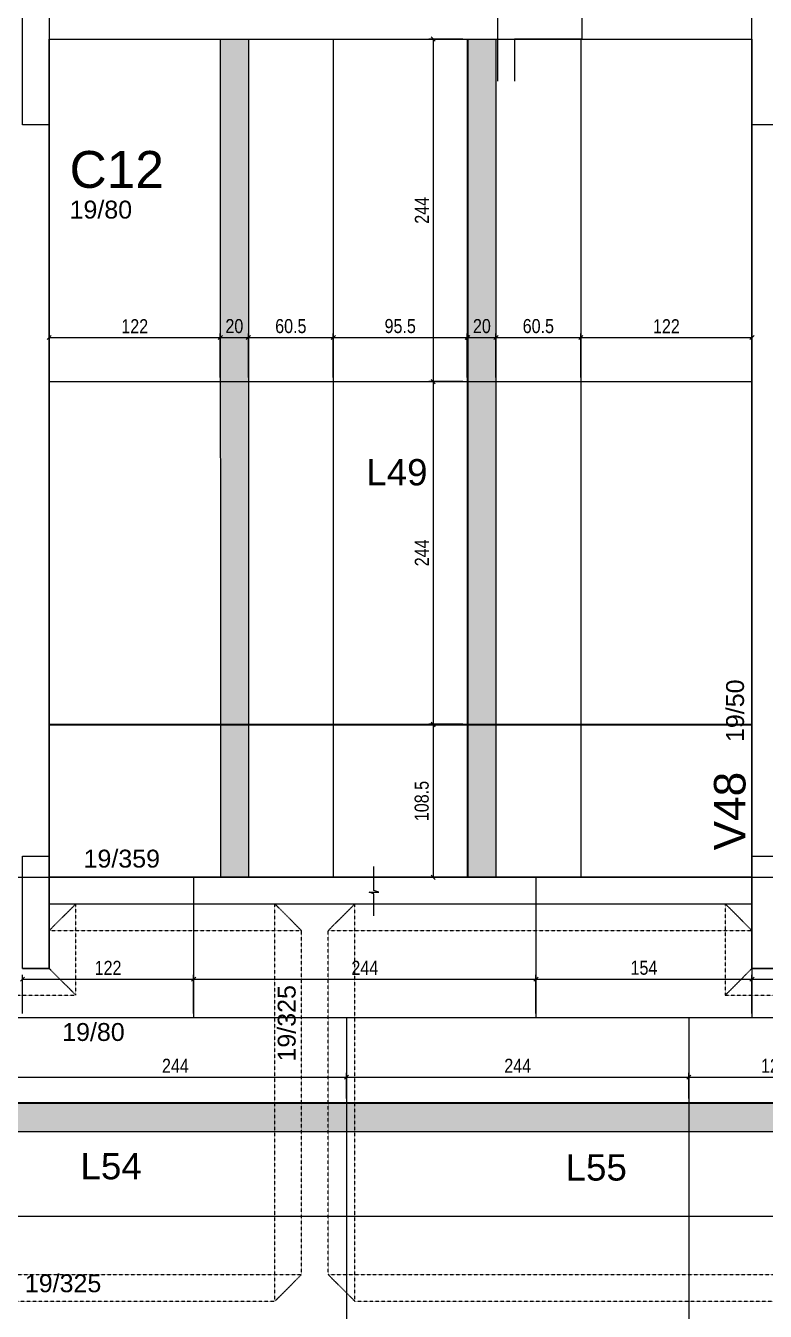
# Model space of a CAD drawing. Extents: x -9338 to -2786, y 930 to 5130.
# Drawn here: x -6904 to -6377, y 2804 to 3720 of the extents above; entities that cross this region are included whole.
import ezdxf

# ---------------------------------------------------------------- set-up
doc = ezdxf.new("R2010")
doc.units = 0
doc.linetypes.add('HIDDEN2', pattern=[0.1875, 0.125, -0.0625])
for name, color, linetype in [('1', 3, 'Continuous'), ('200', 1, 'HIDDEN2'), ('210', 3, 'HIDDEN2'), ('212', 3, 'Continuous'), ('213', 3, 'Continuous'), ('220', 5, 'Continuous'), ('221', 1, 'Continuous'), ('222', 6, 'Continuous'), ('226', 4, 'Continuous'), ('233', 6, 'Continuous'), ('COTA', 2, 'Continuous'), ('Hachura', 7, 'Continuous'), ('Painéis', 200, 'Continuous')]:
    doc.layers.add(name, color=color, linetype=linetype)
doc.styles.add('COTA TECNICA-50', font='techl___.ttf', dxfattribs={"height": 10})
doc.styles.get("Standard").update_dxf_attribs({"font": 'arial.ttf'})
doc.dimstyles.new('COTA PAINEL-50', dxfattribs={"dimtxt": 10, "dimasz": 3, "dimexe": 3, "dimexo": 3, "dimgap": 3, "dimtad": 1, "dimdec": 1, "dimzin": 9, "dimdsep": 46, "dimtxsty": 'COTA TECNICA-50', "dimblk1": 'OBLIQUE', "dimblk2": 'OBLIQUE', "dimsah": 1, "dimcen": 0.9, "dimclrd": 4, "dimclre": 4, "dimclrt": 240, "dimadec": 1, "dimazin": 3, "dimtfac": 1, "dimtdec": 1, "dimtmove": 0, "dimatfit": 3, "dimfxl": 1, "dimtolj": 1, "dimtzin": 12, "dimarcsym": 0})

# ---------------------------------------------------------------- blocks, each defined once
blk = doc.blocks.new('LINCOR', base_point=(1375407.232582, 453114.358858))
blk.add_lwpolyline([(1375407.232582, 453114.358858), (1375407.565916, 453114.358858), (1375407.732582, 453114.858858), (1375407.732582, 453113.858858), (1375407.899249, 453114.358858), (1375408.232582, 453114.358858)])
blk = doc.blocks.new('_Oblique')
at = {"color": 0, "linetype": 'ByBlock', "lineweight": -2}
blk.add_line((-0.5, -0.5), (0.5, 0.5), dxfattribs=at)
blk = doc.blocks.new('*D52')
at = {"layer": 'COTA', "color": 4, "lineweight": -2, "transparency": 16777216}
for p, q in [((-6887.55, 3469.48), (-6887.55, 3500.86)), ((-6765.53, 3469.48), (-6765.53, 3500.86)), ((-6887.55, 3497.86), (-6765.53, 3497.86))]:
    blk.add_line(p, q, dxfattribs=at)
at = {"layer": 'Defpoints', "color": 0, "transparency": 16777216}
for p in [(-6765.53, 3497.86), (-6887.55, 3466.48), (-6765.53, 3466.48)]:
    blk.add_point(p, dxfattribs=at)
at = {"layer": 'COTA', "color": 4, "lineweight": -2, "transparency": 16777216, "xscale": 3, "yscale": 3, "zscale": 3, "rotation": 180}
blk.add_blockref('_Oblique', (-6887.55, 3497.86), dxfattribs=at)
at = {"layer": 'COTA', "color": 4, "lineweight": -2, "transparency": 16777216, "xscale": 3, "yscale": 3, "zscale": 3}
blk.add_blockref('_Oblique', (-6765.53, 3497.86), dxfattribs=at)
at = {"layer": 'COTA', "color": 240, "transparency": 16777216, "insert": (-6826.54, 3505.92), "char_height": 10, "attachment_point": 5, "style": 'COTA TECNICA-50'}
blk.add_mtext('\\A1;122', dxfattribs=at)
blk = doc.blocks.new('*D53')
at = {"layer": 'COTA', "color": 4, "lineweight": -2, "transparency": 16777216}
for p, q in [((-6589.08, 3469.48), (-6589.08, 3500.86)), ((-6569.08, 3469.48), (-6569.08, 3500.86)), ((-6589.08, 3497.86), (-6569.08, 3497.86))]:
    blk.add_line(p, q, dxfattribs=at)
at = {"layer": 'Defpoints', "color": 0, "transparency": 16777216}
for p in [(-6569.08, 3497.86), (-6589.08, 3466.48), (-6569.08, 3466.48)]:
    blk.add_point(p, dxfattribs=at)
at = {"layer": 'COTA', "color": 4, "lineweight": -2, "transparency": 16777216, "xscale": 3, "yscale": 3, "zscale": 3, "rotation": 180}
blk.add_blockref('_Oblique', (-6589.08, 3497.86), dxfattribs=at)
at = {"layer": 'COTA', "color": 4, "lineweight": -2, "transparency": 16777216, "xscale": 3, "yscale": 3, "zscale": 3}
blk.add_blockref('_Oblique', (-6569.08, 3497.86), dxfattribs=at)
at = {"layer": 'COTA', "color": 240, "transparency": 16777216, "insert": (-6579.08, 3505.96), "char_height": 10, "attachment_point": 5, "style": 'COTA TECNICA-50'}
blk.add_mtext('\\A1;20', dxfattribs=at)
blk = doc.blocks.new('*D54')
at = {"layer": 'COTA', "color": 4, "lineweight": -2, "transparency": 16777216}
for p, q in [((-6569.08, 3469.48), (-6569.08, 3500.86)), ((-6508.58, 3469.48), (-6508.58, 3500.86)), ((-6569.08, 3497.86), (-6508.58, 3497.86))]:
    blk.add_line(p, q, dxfattribs=at)
at = {"layer": 'Defpoints', "color": 0, "transparency": 16777216}
for p in [(-6508.58, 3497.86), (-6569.08, 3466.48), (-6508.58, 3466.48)]:
    blk.add_point(p, dxfattribs=at)
at = {"layer": 'COTA', "color": 4, "lineweight": -2, "transparency": 16777216, "xscale": 3, "yscale": 3, "zscale": 3, "rotation": 180}
blk.add_blockref('_Oblique', (-6569.08, 3497.86), dxfattribs=at)
at = {"layer": 'COTA', "color": 4, "lineweight": -2, "transparency": 16777216, "xscale": 3, "yscale": 3, "zscale": 3}
blk.add_blockref('_Oblique', (-6508.58, 3497.86), dxfattribs=at)
at = {"layer": 'COTA', "color": 240, "transparency": 16777216, "insert": (-6538.83, 3505.97), "char_height": 10, "attachment_point": 5, "style": 'COTA TECNICA-50'}
blk.add_mtext('\\A1;60.5', dxfattribs=at)
blk = doc.blocks.new('*D55')
at = {"layer": 'COTA', "color": 4, "lineweight": -2, "transparency": 16777216}
for p, q in [((-6508.58, 3469.48), (-6508.58, 3500.86)), ((-6386.55, 3469.48), (-6386.55, 3500.86)), ((-6508.58, 3497.86), (-6386.55, 3497.86))]:
    blk.add_line(p, q, dxfattribs=at)
at = {"layer": 'Defpoints', "color": 0, "transparency": 16777216}
for p in [(-6386.55, 3497.86), (-6508.58, 3466.48), (-6386.55, 3466.48)]:
    blk.add_point(p, dxfattribs=at)
at = {"layer": 'COTA', "color": 4, "lineweight": -2, "transparency": 16777216, "xscale": 3, "yscale": 3, "zscale": 3, "rotation": 180}
blk.add_blockref('_Oblique', (-6508.58, 3497.86), dxfattribs=at)
at = {"layer": 'COTA', "color": 4, "lineweight": -2, "transparency": 16777216, "xscale": 3, "yscale": 3, "zscale": 3}
blk.add_blockref('_Oblique', (-6386.55, 3497.86), dxfattribs=at)
at = {"layer": 'COTA', "color": 240, "transparency": 16777216, "insert": (-6447.56, 3505.91), "char_height": 10, "attachment_point": 5, "style": 'COTA TECNICA-50'}
blk.add_mtext('\\A1;122', dxfattribs=at)
blk = doc.blocks.new('*D56')
at = {"layer": 'COTA', "color": 4, "lineweight": -2, "transparency": 16777216}
for p, q in [((-6592.6, 3710.46), (-6616.81, 3710.46)), ((-6613.81, 3710.46), (-6613.81, 3466.48)), ((-6592.6, 3466.48), (-6616.81, 3466.48))]:
    blk.add_line(p, q, dxfattribs=at)
at = {"layer": 'Defpoints', "color": 0, "transparency": 16777216}
for p in [(-6589.6, 3710.46), (-6613.81, 3466.48), (-6589.6, 3466.48)]:
    blk.add_point(p, dxfattribs=at)
at = {"layer": 'COTA', "color": 4, "lineweight": -2, "transparency": 16777216, "xscale": 3, "yscale": 3, "zscale": 3}
for p, rotation in [((-6613.81, 3710.46), 90), ((-6613.81, 3466.48), 270)]:
    blk.add_blockref('_Oblique', p, dxfattribs=dict(at, rotation=rotation))
at = {"layer": 'COTA', "color": 240, "transparency": 16777216, "insert": (-6621.88, 3588.47), "char_height": 10, "attachment_point": 5, "rotation": 90, "style": 'COTA TECNICA-50'}
blk.add_mtext('\\A1;244', dxfattribs=at)
blk = doc.blocks.new('*D57')
at = {"layer": 'COTA', "color": 4, "lineweight": -2, "transparency": 16777216}
for p, q in [((-6592.6, 3466.48), (-6616.81, 3466.48)), ((-6613.81, 3466.48), (-6613.81, 3222.48)), ((-6592.6, 3222.48), (-6616.81, 3222.48))]:
    blk.add_line(p, q, dxfattribs=at)
at = {"layer": 'Defpoints', "color": 0, "transparency": 16777216}
for p in [(-6589.6, 3466.48), (-6613.81, 3222.48), (-6589.6, 3222.48)]:
    blk.add_point(p, dxfattribs=at)
at = {"layer": 'COTA', "color": 4, "lineweight": -2, "transparency": 16777216, "xscale": 3, "yscale": 3, "zscale": 3}
for p, rotation in [((-6613.81, 3466.48), 90), ((-6613.81, 3222.48), 270)]:
    blk.add_blockref('_Oblique', p, dxfattribs=dict(at, rotation=rotation))
at = {"layer": 'COTA', "color": 240, "transparency": 16777216, "insert": (-6621.88, 3344.48), "char_height": 10, "attachment_point": 5, "rotation": 90, "style": 'COTA TECNICA-50'}
blk.add_mtext('\\A1;244', dxfattribs=at)
blk = doc.blocks.new('*D58')
at = {"layer": 'COTA', "color": 4, "lineweight": -2, "transparency": 16777216}
for p, q in [((-6592.56, 3221.98), (-6616.81, 3221.98)), ((-6613.81, 3221.98), (-6613.81, 3113.44)), ((-6592.6, 3113.44), (-6616.81, 3113.44))]:
    blk.add_line(p, q, dxfattribs=at)
at = {"layer": 'Defpoints', "color": 0, "transparency": 16777216}
for p in [(-6589.56, 3221.98), (-6613.81, 3113.44), (-6589.6, 3113.44)]:
    blk.add_point(p, dxfattribs=at)
at = {"layer": 'COTA', "color": 4, "lineweight": -2, "transparency": 16777216, "xscale": 3, "yscale": 3, "zscale": 3}
for p, rotation in [((-6613.81, 3221.98), 90), ((-6613.81, 3113.44), 270)]:
    blk.add_blockref('_Oblique', p, dxfattribs=dict(at, rotation=rotation))
at = {"layer": 'COTA', "color": 240, "transparency": 16777216, "insert": (-6621.94, 3167.71), "char_height": 10, "attachment_point": 5, "rotation": 90, "style": 'COTA TECNICA-50'}
blk.add_mtext('\\A1;108.5', dxfattribs=at)
blk = doc.blocks.new('*D157')
at = {"layer": 'COTA', "color": 4, "lineweight": -2, "transparency": 16777216}
for p, q in [((-6906.55, 3016.44), (-6906.55, 3043.83)), ((-6906.55, 3040.83), (-6784.55, 3040.83)), ((-6784.55, 3016.44), (-6784.55, 3043.83))]:
    blk.add_line(p, q, dxfattribs=at)
at = {"layer": 'Defpoints', "color": 0, "transparency": 16777216}
for p in [(-6784.55, 3040.83), (-6906.55, 3013.44), (-6784.55, 3013.44)]:
    blk.add_point(p, dxfattribs=at)
at = {"layer": 'COTA', "color": 4, "lineweight": -2, "transparency": 16777216, "xscale": 3, "yscale": 3, "zscale": 3, "rotation": 180}
blk.add_blockref('_Oblique', (-6906.55, 3040.83), dxfattribs=at)
at = {"layer": 'COTA', "color": 4, "lineweight": -2, "transparency": 16777216, "xscale": 3, "yscale": 3, "zscale": 3}
blk.add_blockref('_Oblique', (-6784.55, 3040.83), dxfattribs=at)
at = {"layer": 'COTA', "color": 240, "transparency": 16777216, "insert": (-6845.55, 3048.89), "char_height": 10, "attachment_point": 5, "style": 'COTA TECNICA-50'}
blk.add_mtext('\\A1;122', dxfattribs=at)
blk = doc.blocks.new('*D158')
at = {"layer": 'COTA', "color": 4, "lineweight": -2, "transparency": 16777216}
for p, q in [((-6784.55, 3016.44), (-6784.55, 3043.83)), ((-6784.55, 3040.83), (-6540.55, 3040.83)), ((-6540.55, 3016.44), (-6540.55, 3043.83))]:
    blk.add_line(p, q, dxfattribs=at)
at = {"layer": 'Defpoints', "color": 0, "transparency": 16777216}
for p in [(-6540.55, 3040.83), (-6784.55, 3013.44), (-6540.55, 3013.44)]:
    blk.add_point(p, dxfattribs=at)
at = {"layer": 'COTA', "color": 4, "lineweight": -2, "transparency": 16777216, "xscale": 3, "yscale": 3, "zscale": 3, "rotation": 180}
blk.add_blockref('_Oblique', (-6784.55, 3040.83), dxfattribs=at)
at = {"layer": 'COTA', "color": 4, "lineweight": -2, "transparency": 16777216, "xscale": 3, "yscale": 3, "zscale": 3}
blk.add_blockref('_Oblique', (-6540.55, 3040.83), dxfattribs=at)
at = {"layer": 'COTA', "color": 240, "transparency": 16777216, "insert": (-6662.55, 3048.9), "char_height": 10, "attachment_point": 5, "style": 'COTA TECNICA-50'}
blk.add_mtext('\\A1;244', dxfattribs=at)
blk = doc.blocks.new('*D159')
at = {"layer": 'COTA', "color": 4, "lineweight": -2, "transparency": 16777216}
for p, q in [((-6540.55, 3016.44), (-6540.55, 3043.83)), ((-6540.55, 3040.83), (-6386.55, 3040.83)), ((-6386.55, 3016.44), (-6386.55, 3043.83))]:
    blk.add_line(p, q, dxfattribs=at)
at = {"layer": 'Defpoints', "color": 0, "transparency": 16777216}
for p in [(-6386.55, 3040.83), (-6540.55, 3013.44), (-6386.55, 3013.44)]:
    blk.add_point(p, dxfattribs=at)
at = {"layer": 'COTA', "color": 4, "lineweight": -2, "transparency": 16777216, "xscale": 3, "yscale": 3, "zscale": 3, "rotation": 180}
blk.add_blockref('_Oblique', (-6540.55, 3040.83), dxfattribs=at)
at = {"layer": 'COTA', "color": 4, "lineweight": -2, "transparency": 16777216, "xscale": 3, "yscale": 3, "zscale": 3}
blk.add_blockref('_Oblique', (-6386.55, 3040.83), dxfattribs=at)
at = {"layer": 'COTA', "color": 240, "transparency": 16777216, "insert": (-6463.55, 3048.94), "char_height": 10, "attachment_point": 5, "style": 'COTA TECNICA-50'}
blk.add_mtext('\\A1;154', dxfattribs=at)
blk = doc.blocks.new('*D160')
at = {"layer": 'COTA', "color": 4, "lineweight": -2, "transparency": 16777216}
for p, q in [((-6386.55, 3016.44), (-6386.55, 3043.83)), ((-6386.55, 3040.83), (-6179.65, 3040.83)), ((-6179.65, 3016.44), (-6179.65, 3043.83))]:
    blk.add_line(p, q, dxfattribs=at)
at = {"layer": 'Defpoints', "color": 0, "transparency": 16777216}
for p in [(-6179.65, 3040.83), (-6386.55, 3013.44), (-6179.65, 3013.44)]:
    blk.add_point(p, dxfattribs=at)
at = {"layer": 'COTA', "color": 4, "lineweight": -2, "transparency": 16777216, "xscale": 3, "yscale": 3, "zscale": 3, "rotation": 180}
blk.add_blockref('_Oblique', (-6386.55, 3040.83), dxfattribs=at)
at = {"layer": 'COTA', "color": 4, "lineweight": -2, "transparency": 16777216, "xscale": 3, "yscale": 3, "zscale": 3}
blk.add_blockref('_Oblique', (-6179.65, 3040.83), dxfattribs=at)
at = {"layer": 'COTA', "color": 240, "transparency": 16777216, "insert": (-6283.1, 3048.96), "char_height": 10, "attachment_point": 5, "style": 'COTA TECNICA-50'}
blk.add_mtext('\\A1;206.9', dxfattribs=at)
blk = doc.blocks.new('*D168')
at = {"layer": 'COTA', "color": 4, "lineweight": -2, "transparency": 16777216}
for p, q in [((-6919.55, 2955.94), (-6919.55, 2974.07)), ((-6919.55, 2971.07), (-6675.55, 2971.07)), ((-6675.55, 2955.94), (-6675.55, 2974.07))]:
    blk.add_line(p, q, dxfattribs=at)
at = {"layer": 'Defpoints', "color": 0, "transparency": 16777216}
for p in [(-6675.55, 2971.07), (-6919.55, 2952.94), (-6675.55, 2952.94)]:
    blk.add_point(p, dxfattribs=at)
at = {"layer": 'COTA', "color": 4, "lineweight": -2, "transparency": 16777216, "xscale": 3, "yscale": 3, "zscale": 3, "rotation": 180}
blk.add_blockref('_Oblique', (-6919.55, 2971.07), dxfattribs=at)
at = {"layer": 'COTA', "color": 4, "lineweight": -2, "transparency": 16777216, "xscale": 3, "yscale": 3, "zscale": 3}
blk.add_blockref('_Oblique', (-6675.55, 2971.07), dxfattribs=at)
at = {"layer": 'COTA', "color": 240, "transparency": 16777216, "insert": (-6797.55, 2979.14), "char_height": 10, "attachment_point": 5, "style": 'COTA TECNICA-50'}
blk.add_mtext('\\A1;244', dxfattribs=at)
blk = doc.blocks.new('*D169')
at = {"layer": 'COTA', "color": 4, "lineweight": -2, "transparency": 16777216}
for p, q in [((-6675.55, 2955.94), (-6675.55, 2974.07)), ((-6675.55, 2971.07), (-6431.55, 2971.07)), ((-6431.55, 2955.94), (-6431.55, 2974.07))]:
    blk.add_line(p, q, dxfattribs=at)
at = {"layer": 'Defpoints', "color": 0, "transparency": 16777216}
for p in [(-6431.55, 2971.07), (-6675.55, 2952.94), (-6431.55, 2952.94)]:
    blk.add_point(p, dxfattribs=at)
at = {"layer": 'COTA', "color": 4, "lineweight": -2, "transparency": 16777216, "xscale": 3, "yscale": 3, "zscale": 3, "rotation": 180}
blk.add_blockref('_Oblique', (-6675.55, 2971.07), dxfattribs=at)
at = {"layer": 'COTA', "color": 4, "lineweight": -2, "transparency": 16777216, "xscale": 3, "yscale": 3, "zscale": 3}
blk.add_blockref('_Oblique', (-6431.55, 2971.07), dxfattribs=at)
at = {"layer": 'COTA', "color": 240, "transparency": 16777216, "insert": (-6553.55, 2979.14), "char_height": 10, "attachment_point": 5, "style": 'COTA TECNICA-50'}
blk.add_mtext('\\A1;244', dxfattribs=at)
blk = doc.blocks.new('*D170')
at = {"layer": 'COTA', "color": 4, "lineweight": -2, "transparency": 16777216}
for p, q in [((-6431.55, 2955.94), (-6431.55, 2974.07)), ((-6431.55, 2971.07), (-6309.55, 2971.07)), ((-6309.55, 2955.44), (-6309.55, 2974.07))]:
    blk.add_line(p, q, dxfattribs=at)
at = {"layer": 'Defpoints', "color": 0, "transparency": 16777216}
for p in [(-6309.55, 2971.07), (-6431.55, 2952.94), (-6309.55, 2952.44)]:
    blk.add_point(p, dxfattribs=at)
at = {"layer": 'COTA', "color": 4, "lineweight": -2, "transparency": 16777216, "xscale": 3, "yscale": 3, "zscale": 3, "rotation": 180}
blk.add_blockref('_Oblique', (-6431.55, 2971.07), dxfattribs=at)
at = {"layer": 'COTA', "color": 4, "lineweight": -2, "transparency": 16777216, "xscale": 3, "yscale": 3, "zscale": 3}
blk.add_blockref('_Oblique', (-6309.55, 2971.07), dxfattribs=at)
at = {"layer": 'COTA', "color": 240, "transparency": 16777216, "insert": (-6370.55, 2979.13), "char_height": 10, "attachment_point": 5, "style": 'COTA TECNICA-50'}
blk.add_mtext('\\A1;122', dxfattribs=at)
blk = doc.blocks.new('*D175')
at = {"layer": 'COTA', "color": 4, "lineweight": -2, "transparency": 16777216}
for p, q in [((-6765.53, 3469.48), (-6765.53, 3500.86)), ((-6745.53, 3469.48), (-6745.53, 3500.86)), ((-6765.53, 3497.86), (-6745.53, 3497.86))]:
    blk.add_line(p, q, dxfattribs=at)
at = {"layer": 'Defpoints', "color": 0, "transparency": 16777216}
for p in [(-6745.53, 3497.86), (-6765.53, 3466.48), (-6745.53, 3466.48)]:
    blk.add_point(p, dxfattribs=at)
at = {"layer": 'COTA', "color": 4, "lineweight": -2, "transparency": 16777216, "xscale": 3, "yscale": 3, "zscale": 3, "rotation": 180}
blk.add_blockref('_Oblique', (-6765.53, 3497.86), dxfattribs=at)
at = {"layer": 'COTA', "color": 4, "lineweight": -2, "transparency": 16777216, "xscale": 3, "yscale": 3, "zscale": 3}
blk.add_blockref('_Oblique', (-6745.53, 3497.86), dxfattribs=at)
at = {"layer": 'COTA', "color": 240, "transparency": 16777216, "insert": (-6755.53, 3505.96), "char_height": 10, "attachment_point": 5, "style": 'COTA TECNICA-50'}
blk.add_mtext('\\A1;20', dxfattribs=at)
blk = doc.blocks.new('*D176')
at = {"layer": 'COTA', "color": 4, "lineweight": -2, "transparency": 16777216}
for p, q in [((-6745.53, 3469.48), (-6745.53, 3500.86)), ((-6685.03, 3469.48), (-6685.03, 3500.86)), ((-6745.53, 3497.86), (-6685.03, 3497.86))]:
    blk.add_line(p, q, dxfattribs=at)
at = {"layer": 'Defpoints', "color": 0, "transparency": 16777216}
for p in [(-6685.03, 3497.86), (-6745.53, 3466.48), (-6685.03, 3466.48)]:
    blk.add_point(p, dxfattribs=at)
at = {"layer": 'COTA', "color": 4, "lineweight": -2, "transparency": 16777216, "xscale": 3, "yscale": 3, "zscale": 3, "rotation": 180}
blk.add_blockref('_Oblique', (-6745.53, 3497.86), dxfattribs=at)
at = {"layer": 'COTA', "color": 4, "lineweight": -2, "transparency": 16777216, "xscale": 3, "yscale": 3, "zscale": 3}
blk.add_blockref('_Oblique', (-6685.03, 3497.86), dxfattribs=at)
at = {"layer": 'COTA', "color": 240, "transparency": 16777216, "insert": (-6715.28, 3505.97), "char_height": 10, "attachment_point": 5, "style": 'COTA TECNICA-50'}
blk.add_mtext('\\A1;60.5', dxfattribs=at)
blk = doc.blocks.new('*D177')
at = {"layer": 'COTA', "color": 4, "lineweight": -2, "transparency": 16777216}
for p, q in [((-6685.03, 3469.48), (-6685.03, 3500.86)), ((-6589.58, 3469.48), (-6589.58, 3500.86)), ((-6685.03, 3497.86), (-6589.58, 3497.86))]:
    blk.add_line(p, q, dxfattribs=at)
at = {"layer": 'Defpoints', "color": 0, "transparency": 16777216}
for p in [(-6589.58, 3497.86), (-6685.03, 3466.48), (-6589.58, 3466.48)]:
    blk.add_point(p, dxfattribs=at)
at = {"layer": 'COTA', "color": 4, "lineweight": -2, "transparency": 16777216, "xscale": 3, "yscale": 3, "zscale": 3, "rotation": 180}
blk.add_blockref('_Oblique', (-6685.03, 3497.86), dxfattribs=at)
at = {"layer": 'COTA', "color": 4, "lineweight": -2, "transparency": 16777216, "xscale": 3, "yscale": 3, "zscale": 3}
blk.add_blockref('_Oblique', (-6589.58, 3497.86), dxfattribs=at)
at = {"layer": 'COTA', "color": 240, "transparency": 16777216, "insert": (-6637.3, 3506), "char_height": 10, "attachment_point": 5, "style": 'COTA TECNICA-50'}
blk.add_mtext('\\A1;95.5', dxfattribs=at)

msp = doc.modelspace()

# ---------------------------------------------------------------- hatches: boundary and pattern name
at = {"layer": 'Hachura', "true_color": 0x939598}
h = msp.add_hatch(color=252, dxfattribs=at)
h.dxf.hatch_style = 1
h.paths.add_polyline_path([(-6745.55, 3710.48), (-6765.55, 3710.48), (-6765.53, 3466.48), (-6745.53, 3466.48)])
h.paths.add_polyline_path([(-6569.1, 3710.48), (-6589.1, 3710.48), (-6589.08, 3466.48), (-6569.08, 3466.48)])
h.paths.add_polyline_path([(-6569.08, 3466.48), (-6589.08, 3466.48), (-6589.05, 3113.44), (-6569.05, 3113.44)])
h.paths.add_polyline_path([(-6745.53, 3466.48), (-6765.53, 3466.48), (-6765.5, 3113.44), (-6745.5, 3113.44)])
h = msp.add_hatch(color=252, dxfattribs=at)
h.dxf.hatch_style = 1
h.paths.add_polyline_path([(-7163.55, 2952.44), (-7407.55, 2952.44), (-7407.55, 2932.44), (-7163.55, 2932.44)])
h.paths.add_polyline_path([(-6919.55, 2952.44), (-7163.55, 2952.44), (-7163.55, 2932.44), (-6919.55, 2932.44)])
h.paths.add_polyline_path([(-6675.55, 2952.44), (-6919.55, 2952.44), (-6919.55, 2932.44), (-6675.55, 2932.44)])
h.paths.add_polyline_path([(-6431.55, 2952.44), (-6675.55, 2952.44), (-6675.55, 2932.44), (-6431.55, 2932.44)])
h.paths.add_polyline_path([(-6309.55, 2952.44), (-6431.55, 2952.44), (-6431.55, 2932.44), (-6309.55, 2932.44)])
h.paths.add_polyline_path([(-6179.65, 2952.44), (-6309.05, 2952.44), (-6309.05, 2932.44), (-6179.65, 2932.44)])

# ---------------------------------------------------------------- linework, layer by layer
at = {"layer": '1'}
for p, q in [((-6887.55, 3710.48), (-6386.55, 3710.48)), ((-6887.55, 3649.48), (-6887.55, 3128.48)), ((-6386.55, 3128.48), (-6386.55, 3649.48)), ((-6887.5, 3113.44), (-6386.55, 3113.44)), ((-6887.55, 3094.44), (-6386.55, 3094.44))]:
    msp.add_line(p, q, dxfattribs=at)
at = {"layer": '200'}
for p, q in [((-6726.65, 2811.44), (-6726.65, 3094.44)), ((-6669.65, 2811.44), (-6669.65, 3094.44)), ((-6887.55, 3075.44), (-6707.65, 3075.44)), ((-6688.65, 3075.44), (-6386.55, 3075.44)), ((-6887.55, 3048.48), (-6868.55, 3029.48)), ((-6405.55, 3029.48), (-6386.55, 3048.48)), ((-7068.15, 2830.44), (-6707.65, 2830.44)), ((-6688.65, 2830.44), (-6198.65, 2830.44))]:
    msp.add_line(p, q, dxfattribs=at)
for points in [[(-6925.55, 3094.44), (-6925.55, 3029.48), (-6868.55, 3029.48), (-6868.55, 3094.44)], [(-6405.55, 3094.44), (-6405.55, 3029.48), (-6348.55, 3029.48), (-6348.55, 3094.44)]]:
    msp.add_lwpolyline(points, dxfattribs=at)
at = {"layer": '210'}
for p, q in [((-6887.55, 3075.44), (-6868.55, 3094.44)), ((-6726.65, 3094.44), (-6707.65, 3075.44)), ((-6688.65, 3075.44), (-6669.65, 3094.44)), ((-6405.55, 3094.44), (-6386.55, 3075.44)), ((-6707.65, 2830.44), (-6707.65, 3075.44)), ((-6688.65, 2830.44), (-6688.65, 3075.44)), ((-6726.65, 2811.44), (-6707.65, 2830.44)), ((-6688.65, 2830.44), (-6669.65, 2811.44)), ((-7049.15, 2811.44), (-6726.65, 2811.44)), ((-6669.65, 2811.44), (-6217.65, 2811.44))]:
    msp.add_line(p, q, dxfattribs=at)
at = {"layer": '220'}
for p, q in [((-6567.86, 3759.48), (-6567.86, 3680.48)), ((-6507.86, 3729.48), (-6507.86, 3710.48)), ((-6507.86, 3710.48), (-6555.86, 3710.48)), ((-6555.86, 3710.48), (-6555.86, 3680.48))]:
    msp.add_line(p, q, dxfattribs=at)
at = {"layer": '221'}
for p, q in [((-6656.06, 3106.2), (-6656.06, 3121.15)), ((-6656.06, 3086.02), (-6656.06, 3099.25))]:
    msp.add_line(p, q, dxfattribs=at)
at = {"layer": '222'}
for points in [[(-6906.55, 3649.48), (-6906.55, 3729.48), (-6887.55, 3729.48), (-6887.55, 3649.48), (-6906.55, 3649.48)], [(-6386.55, 3649.48), (-6386.55, 3729.48), (-6367.55, 3729.48), (-6367.55, 3649.48), (-6386.55, 3649.48)], [(-6906.55, 3048.48), (-6906.55, 3128.48), (-6887.55, 3128.48), (-6887.55, 3048.48), (-6906.55, 3048.48)], [(-6386.55, 3048.48), (-6386.55, 3128.48), (-6367.55, 3128.48), (-6367.55, 3048.48), (-6386.55, 3048.48)]]:
    msp.add_lwpolyline(points, dxfattribs=at)
at = {"layer": 'Painéis'}
for p, q in [((-6765.55, 3710.49), (-6765.5, 3113.45)), ((-6745.55, 3710.49), (-6745.5, 3113.45)), ((-6685.05, 3710.49), (-6685, 3113.46)), ((-6589.6, 3710.46), (-6589.55, 3113.42)), ((-6589.1, 3710.46), (-6589.05, 3113.42)), ((-6569.1, 3710.46), (-6569.05, 3113.42)), ((-6508.6, 3710.47), (-6508.55, 3113.43)), ((-6887.55, 3466.48), (-6386.55, 3466.48)), ((-6887.55, 3222.48), (-6386.55, 3222.48)), ((-6887.55, 3221.98), (-6386.55, 3221.98)), ((-7407.55, 3113.44), (-6179.65, 3113.44)), ((-6784.55, 3113.44), (-6784.55, 3013.44)), ((-6540.55, 3113.44), (-6540.55, 3013.44)), ((-6386.55, 3113.44), (-6386.55, 3013.44)), ((-7407.55, 3013.44), (-6179.65, 3013.44)), ((-6675.55, 3013.44), (-6675.55, 2749.94)), ((-6431.55, 3013.44), (-6431.55, 2749.94)), ((-7407.55, 2952.94), (-6179.65, 2952.94)), ((-7407.55, 2952.44), (-6179.65, 2952.44)), ((-7407.55, 2932.44), (-6179.65, 2932.44)), ((-7407.55, 2871.94), (-6179.65, 2871.94))]:
    msp.add_line(p, q, dxfattribs=at)
for points in [[(-6887.55, 3710.48), (-6386.55, 3710.48), (-6386.55, 3113.44), (-6887.55, 3113.44)], [(-7407.55, 3113.44), (-6179.65, 3113.44), (-6179.65, 2749.94), (-7407.55, 2749.94)]]:
    msp.add_lwpolyline(points, close=True, dxfattribs=at)
for points in [[(-6906.55, 3048.48), (-6887.55, 3048.48), (-6887.55, 3113.44)], [(-6386.55, 3048.48), (-6367.55, 3048.48), (-6367.55, 3113.44)]]:
    msp.add_lwpolyline(points, dxfattribs=at)

# ---------------------------------------------------------------- block references
at = {"layer": '221', "xscale": 6.946166000000001, "yscale": 6.946166000000001, "rotation": 90}
msp.add_blockref('LINCOR', (-6656.06, 3099.25), dxfattribs=at)

# ---------------------------------------------------------------- texts
at = {"layer": '212'}
for s, p in [('19/50', (-6392.23, 3209.75)), ('19/325', (-6711.86, 2982.15))]:
    msp.add_text(s, height=12.75, rotation=90, dxfattribs=at).set_placement(p)
for s, p in [('19/359', (-6863.01, 3120.32)), ('19/325', (-6904.86, 2817.84))]:
    msp.add_text(s, height=12.75, dxfattribs=at).set_placement(p)
at = {"layer": '213'}
for p in [(-6872.99, 3582.62), (-6878.26, 2996.83)]:
    msp.add_text('19/80', height=12.75, dxfattribs=at).set_placement(p)
at = {"layer": '220'}
msp.add_text('C12', height=26.25, dxfattribs=at).set_placement((-6872.99, 3604.49))
at = {"layer": '226'}
for s, p in [('L49', (-6661.52, 3392.55)), ('L54', (-6865.22, 2898.28)), ('L55', (-6519.43, 2897.37))]:
    msp.add_text(s, height=18.75, dxfattribs=at).set_placement(p)
at = {"layer": '233'}
msp.add_text('V48', height=22.5, rotation=90, dxfattribs=at).set_placement((-6391.17, 3132.59))

# ---------------------------------------------------------------- dimensions: what is measured, and where the dimension line sits
at = {"layer": 'COTA'}
for base, p1, p2, picture, middle in [((-6613.81, 3466.48), (-6589.6, 3710.46), (-6589.6, 3466.48), '*D56', (-6621.88, 3588.47)), ((-6613.81, 3222.48), (-6589.6, 3466.48), (-6589.6, 3222.48), '*D57', (-6621.88, 3344.48)), ((-6613.81, 3113.44), (-6589.56, 3221.98), (-6589.6, 3113.44), '*D58', (-6621.94, 3167.71))]:
    dim = msp.add_linear_dim(base=base, p1=p1, p2=p2, angle=90, dimstyle='COTA PAINEL-50', dxfattribs=at)
    dim.commit()
    dim.dimension.update_dxf_attribs({"geometry": picture, "text_midpoint": middle})
for base, p1, p2, picture, middle in [((-6765.53, 3497.86), (-6887.55, 3466.48), (-6765.53, 3466.48), '*D52', (-6826.54, 3505.92)), ((-6508.58, 3497.86), (-6569.08, 3466.48), (-6508.58, 3466.48), '*D54', (-6538.83, 3505.97)), ((-6386.55, 3497.86), (-6508.58, 3466.48), (-6386.55, 3466.48), '*D55', (-6447.56, 3505.91))]:
    dim = msp.add_linear_dim(base=base, p1=p1, p2=p2, dimstyle='COTA PAINEL-50', dxfattribs=at)
    dim.commit()
    dim.dimension.update_dxf_attribs({"geometry": picture, "text_midpoint": middle})
at = {"layer": 'COTA', "color": 252, "true_color": 0x939598}
dim = msp.add_linear_dim(base=(-6745.53, 3497.86), p1=(-6765.53, 3466.48), p2=(-6745.53, 3466.48), dimstyle='COTA PAINEL-50', dxfattribs=at)
dim.commit()
dim.dimension.update_dxf_attribs({"geometry": '*D175', "text_midpoint": (-6755.53, 3497.86), "dimtype": 160})
for base, p1, p2, picture, middle in [((-6685.03, 3497.86), (-6745.53, 3466.48), (-6685.03, 3466.48), '*D176', (-6715.28, 3505.97)), ((-6589.5761, 3497.8582), (-6685.0272, 3466.4778), (-6589.5761, 3466.4778), '*D177', (-6637.3017, 3505.9971)), ((-6784.55, 3040.83), (-6906.55, 3013.44), (-6784.55, 3013.44), '*D157', (-6845.55, 3048.89)), ((-6540.55, 3040.83), (-6784.55, 3013.44), (-6540.55, 3013.44), '*D158', (-6662.55, 3048.9)), ((-6386.55, 3040.83), (-6540.55, 3013.44), (-6386.55, 3013.44), '*D159', (-6463.55, 3048.94)), ((-6179.65, 3040.83), (-6386.55, 3013.44), (-6179.65, 3013.44), '*D160', (-6283.1, 3048.96)), ((-6675.55, 2971.07), (-6919.55, 2952.94), (-6675.55, 2952.94), '*D168', (-6797.55, 2979.14)), ((-6431.55, 2971.07), (-6675.55, 2952.94), (-6431.55, 2952.94), '*D169', (-6553.55, 2979.14)), ((-6309.55, 2971.07), (-6431.55, 2952.94), (-6309.55, 2952.44), '*D170', (-6370.55, 2979.13))]:
    dim = msp.add_linear_dim(base=base, p1=p1, p2=p2, dimstyle='COTA PAINEL-50', dxfattribs=at)
    dim.commit()
    dim.dimension.update_dxf_attribs({"geometry": picture, "text_midpoint": middle})
at = {"layer": 'COTA'}
dim = msp.add_linear_dim(base=(-6569.08, 3497.86), p1=(-6589.08, 3466.48), p2=(-6569.08, 3466.48), dimstyle='COTA PAINEL-50', dxfattribs=at)
dim.commit()
dim.dimension.update_dxf_attribs({"geometry": '*D53', "text_midpoint": (-6579.08, 3497.86), "dimtype": 160})

doc.saveas('drawing.dxf')
